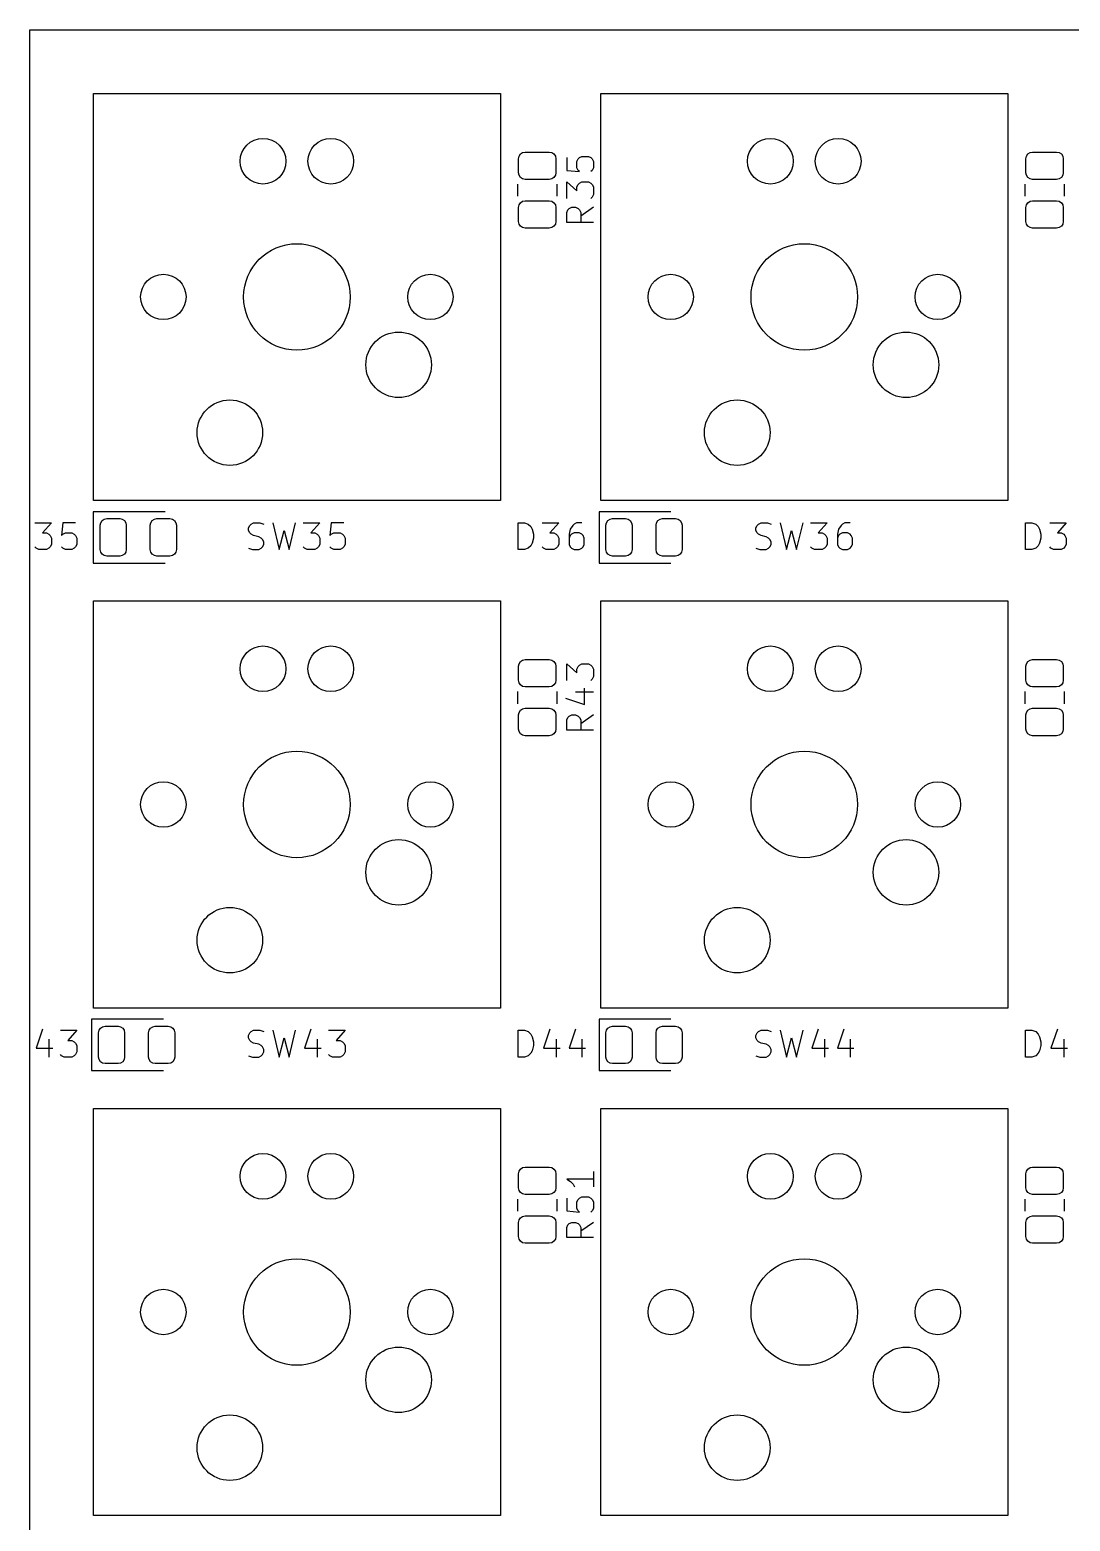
# Model space of a CAD drawing. Header units: millimetres. Extents: x 0 to 485, y -84 to 360.
# Drawn here: x 337 to 376, y 68.2 to 124 of the extents above; entities that cross this region are included whole.
import ezdxf

# ---------------------------------------------------------------- set-up
doc = ezdxf.new("R2010")
doc.units = ezdxf.units.MM
doc.layers.get('0').update_dxf_attribs({"lineweight": 25})
doc.layers.add('Import', color=16, linetype='Continuous', lineweight=25, true_color=0x800000)

msp = doc.modelspace()

# ---------------------------------------------------------------- linework, layer by layer
for p, q in [((337, 28), (337, 124)), ((337, 124), (414, 124))]:
    msp.add_line(p, q)
at = {"layer": 'Import', "flags": 128}
for points in [[(339.38, 121.62), (354.62, 121.62)], [(339.38, 106.38), (339.38, 121.62)], [(354.62, 121.62), (354.62, 106.38)], [(358.38, 121.62), (373.62, 121.62)], [(358.38, 106.38), (358.38, 121.62)], [(373.62, 121.62), (373.62, 106.38)], [(356.45, 119.425), (356.5457, 119.406), (356.6268, 119.3518), (356.681, 119.2707), (356.7, 119.175), (356.7, 118.65), (356.681, 118.5543), (356.6268, 118.4732), (356.5457, 118.419), (356.45, 118.4), (355.55, 118.4), (355.4543, 118.419), (355.3732, 118.4732), (355.319, 118.5543), (355.3, 118.65), (355.3, 119.175), (355.319, 119.2707), (355.3732, 119.3518), (355.4543, 119.406), (355.55, 119.425), (356.45, 119.425)], [(357.1048, 119.2143), (357.1048, 118.7381)], [(357.4858, 119.0714), (357.5334, 119.1667)], [(357.4858, 118.8333), (357.4858, 119.0714)], [(357.5334, 119.1667), (357.581, 119.2143)], [(357.581, 119.2143), (357.6762, 119.2619)], [(357.6762, 119.2619), (357.9143, 119.2619)], [(357.9143, 119.2619), (358.0096, 119.2143)], [(358.0096, 119.2143), (358.0572, 119.1667)], [(358.0572, 119.1667), (358.1048, 119.0714)], [(358.1048, 119.0714), (358.1048, 118.8333)], [(375.45, 119.425), (375.5457, 119.406), (375.6268, 119.3518), (375.681, 119.2707), (375.7, 119.175), (375.7, 118.65), (375.681, 118.5543), (375.6268, 118.4732), (375.5457, 118.419), (375.45, 118.4), (374.55, 118.4), (374.4543, 118.419), (374.3732, 118.4732), (374.319, 118.5543), (374.3, 118.65), (374.3, 119.175), (374.319, 119.2707), (374.3732, 119.3518), (374.4543, 119.406), (374.55, 119.425), (375.45, 119.425)], [(357.1048, 118.7381), (357.581, 118.6905)], [(357.5334, 118.7381), (357.4858, 118.8333)], [(357.581, 118.6905), (357.5334, 118.7381)], [(358.0572, 118.7381), (358.0096, 118.6905)], [(358.1048, 118.8333), (358.0572, 118.7381)], [(355.265, 118.2271), (355.265, 117.7729)], [(356.735, 118.2271), (356.735, 117.7729)], [(357.1048, 117.6905), (357.1048, 118.3095)], [(357.1048, 118.3095), (357.4858, 117.9762)], [(357.4858, 118.1191), (357.5334, 118.2143)], [(357.4858, 117.9762), (357.4858, 118.1191)], [(357.5334, 118.2143), (357.581, 118.2619)], [(357.581, 118.2619), (357.6762, 118.3095)], [(357.6762, 118.3095), (357.9143, 118.3095)], [(357.9143, 118.3095), (358.0096, 118.2619)], [(358.0096, 118.2619), (358.0572, 118.2143)], [(358.0572, 118.2143), (358.1048, 118.1191)], [(358.1048, 117.8333), (358.0572, 117.7381)], [(358.1048, 118.1191), (358.1048, 117.8333)], [(374.265, 118.2271), (374.265, 117.7729)], [(375.735, 118.2271), (375.735, 117.7729)], [(356.45, 117.6), (356.5457, 117.581), (356.6268, 117.5268), (356.681, 117.4457), (356.7, 117.35), (356.7, 116.825), (356.681, 116.7293), (356.6268, 116.6482), (356.5457, 116.594), (356.45, 116.575), (355.55, 116.575), (355.4543, 116.594), (355.3732, 116.6482), (355.319, 116.7293), (355.3, 116.825), (355.3, 117.35), (355.319, 117.4457), (355.3732, 117.5268), (355.4543, 117.581), (355.55, 117.6), (356.45, 117.6)], [(357.1048, 117.1667), (357.1524, 117.2619)], [(357.1524, 117.2619), (357.2001, 117.3095)], [(357.2001, 117.3095), (357.2953, 117.3572)], [(357.2953, 117.3572), (357.4382, 117.3572)], [(357.4382, 117.3572), (357.5334, 117.3095)], [(357.5334, 117.3095), (357.581, 117.2619)], [(357.581, 117.2619), (357.6286, 117.1667)], [(358.1048, 117.3572), (357.6286, 117.0238)], [(358.0572, 117.7381), (358.0096, 117.6905)], [(375.45, 117.6), (375.5457, 117.581), (375.6268, 117.5268), (375.681, 117.4457), (375.7, 117.35), (375.7, 116.825), (375.681, 116.7293), (375.6268, 116.6482), (375.5457, 116.594), (375.45, 116.575), (374.55, 116.575), (374.4543, 116.594), (374.3732, 116.6482), (374.319, 116.7293), (374.3, 116.825), (374.3, 117.35), (374.319, 117.4457), (374.3732, 117.5268), (374.4543, 117.581), (374.55, 117.6), (375.45, 117.6)], [(357.1048, 116.7857), (357.1048, 117.1667)], [(358.1048, 116.7857), (357.1048, 116.7857)], [(357.6286, 117.1667), (357.6286, 116.7857)], [(354.62, 106.38), (339.38, 106.38)], [(373.62, 106.38), (358.38, 106.38)], [(337.1905, 105.5452), (337.8095, 105.5452)], [(337.8095, 105.5452), (337.4762, 105.1642)], [(338.2381, 105.5452), (338.1905, 105.069)], [(338.7143, 105.5452), (338.2381, 105.5452)], [(339.3775, 105.96), (339.3775, 104.04)], [(342.0625, 105.96), (339.3775, 105.96)], [(339.6375, 105.4563), (339.6561, 105.5495), (339.7089, 105.6286), (339.788, 105.6815), (339.8812, 105.7), (340.3687, 105.7), (340.462, 105.6815), (340.5411, 105.6286), (340.5939, 105.5495), (340.6125, 105.4563), (340.6125, 104.5438), (340.5939, 104.4505), (340.5411, 104.3714), (340.462, 104.3186), (340.3687, 104.3), (339.8812, 104.3), (339.788, 104.3186), (339.7089, 104.3714), (339.6561, 104.4505), (339.6375, 104.5438), (339.6375, 105.4563)], [(341.5125, 105.4563), (341.5311, 105.5495), (341.5839, 105.6286), (341.663, 105.6815), (341.7562, 105.7), (342.2437, 105.7), (342.337, 105.6815), (342.4161, 105.6286), (342.4689, 105.5495), (342.4875, 105.4563), (342.4875, 104.5438), (342.4689, 104.4505), (342.4161, 104.3714), (342.337, 104.3186), (342.2437, 104.3), (341.7562, 104.3), (341.663, 104.3186), (341.5839, 104.3714), (341.5311, 104.4505), (341.5125, 104.5438), (341.5125, 105.4563)], [(345.2857, 105.4976), (345.381, 105.5452)], [(345.381, 105.5452), (345.619, 105.5452)], [(345.619, 105.5452), (345.7619, 105.4976)], [(346.0952, 105.5452), (346.3333, 104.5452)], [(346.7143, 104.5452), (346.9524, 105.5452)], [(347.2381, 105.5452), (347.8571, 105.5452)], [(347.8571, 105.5452), (347.5238, 105.1642)], [(348.2857, 105.5452), (348.2381, 105.069)], [(348.7619, 105.5452), (348.2857, 105.5452)], [(355.2857, 104.5452), (355.2857, 105.5452)], [(355.2857, 105.5452), (355.5238, 105.5452)], [(355.5238, 105.5452), (355.6667, 105.4976)], [(356.1905, 105.5452), (356.8095, 105.5452)], [(356.8095, 105.5452), (356.4762, 105.1642)], [(357.4762, 105.5452), (357.381, 105.4976)], [(357.6667, 105.5452), (357.4762, 105.5452)], [(358.315, 105.96), (358.315, 104.04)], [(361, 105.96), (358.315, 105.96)], [(358.575, 105.4563), (358.5936, 105.5495), (358.6464, 105.6286), (358.7255, 105.6815), (358.8188, 105.7), (359.3062, 105.7), (359.3995, 105.6815), (359.4786, 105.6286), (359.5314, 105.5495), (359.55, 105.4563), (359.55, 104.5438), (359.5314, 104.4505), (359.4786, 104.3714), (359.3995, 104.3186), (359.3062, 104.3), (358.8188, 104.3), (358.7255, 104.3186), (358.6464, 104.3714), (358.5936, 104.4505), (358.575, 104.5438), (358.575, 105.4563)], [(360.45, 105.4563), (360.4686, 105.5495), (360.5214, 105.6286), (360.6005, 105.6815), (360.6938, 105.7), (361.1812, 105.7), (361.2745, 105.6815), (361.3536, 105.6286), (361.4064, 105.5495), (361.425, 105.4563), (361.425, 104.5438), (361.4064, 104.4505), (361.3536, 104.3714), (361.2745, 104.3186), (361.1812, 104.3), (360.6938, 104.3), (360.6005, 104.3186), (360.5214, 104.3714), (360.4686, 104.4505), (360.45, 104.5438), (360.45, 105.4563)], [(364.2857, 105.4976), (364.381, 105.5452)], [(364.381, 105.5452), (364.619, 105.5452)], [(364.619, 105.5452), (364.7619, 105.4976)], [(365.0952, 105.5452), (365.3333, 104.5452)], [(365.7143, 104.5452), (365.9524, 105.5452)], [(366.2381, 105.5452), (366.8571, 105.5452)], [(366.8571, 105.5452), (366.5238, 105.1642)], [(367.5238, 105.5452), (367.4286, 105.4976)], [(367.7143, 105.5452), (367.5238, 105.5452)], [(374.2857, 104.5452), (374.2857, 105.5452)], [(374.2857, 105.5452), (374.5238, 105.5452)], [(374.5238, 105.5452), (374.6667, 105.4976)], [(375.1905, 105.5452), (375.8095, 105.5452)], [(375.8095, 105.5452), (375.4762, 105.1642)], [(337.4762, 105.1642), (337.619, 105.1642)], [(337.619, 105.1642), (337.7143, 105.1166)], [(337.7143, 105.1166), (337.7619, 105.069)], [(337.7619, 105.069), (337.8095, 104.9738)], [(337.8095, 104.9738), (337.8095, 104.7357)], [(338.1905, 105.069), (338.2381, 105.1166)], [(338.2381, 105.1166), (338.3333, 105.1642)], [(338.3333, 105.1642), (338.5714, 105.1642)], [(338.5714, 105.1642), (338.6667, 105.1166)], [(338.6667, 105.1166), (338.7143, 105.069)], [(338.7143, 105.069), (338.7619, 104.9738)], [(338.7619, 104.9738), (338.7619, 104.7357)], [(345.1905, 105.3547), (345.2381, 105.45)], [(345.1905, 105.2595), (345.1905, 105.3547)], [(345.2381, 105.1642), (345.1905, 105.2595)], [(345.2381, 105.45), (345.2857, 105.4976)], [(345.2857, 105.1166), (345.2381, 105.1642)], [(345.381, 105.069), (345.2857, 105.1166)], [(345.5714, 105.0214), (345.381, 105.069)], [(345.6667, 104.9738), (345.5714, 105.0214)], [(345.7143, 104.9261), (345.6667, 104.9738)], [(346.3333, 104.5452), (346.5238, 105.2595)], [(346.5238, 105.2595), (346.7143, 104.5452)], [(347.5238, 105.1642), (347.6667, 105.1642)], [(347.6667, 105.1642), (347.7619, 105.1166)], [(347.7619, 105.1166), (347.8095, 105.069)], [(347.8095, 105.069), (347.8571, 104.9738)], [(347.8571, 104.9738), (347.8571, 104.7357)], [(348.2381, 105.069), (348.2857, 105.1166)], [(348.2857, 105.1166), (348.381, 105.1642)], [(348.381, 105.1642), (348.619, 105.1642)], [(348.619, 105.1642), (348.7143, 105.1166)], [(348.7143, 105.1166), (348.7619, 105.069)], [(348.7619, 105.069), (348.8095, 104.9738)], [(348.8095, 104.9738), (348.8095, 104.7357)], [(355.6667, 105.4976), (355.7619, 105.4023)], [(355.7619, 105.4023), (355.8095, 105.3071)], [(355.8095, 105.3071), (355.8571, 105.1166)], [(355.8571, 104.9738), (355.8095, 104.7833)], [(355.8571, 105.1166), (355.8571, 104.9738)], [(356.4762, 105.1642), (356.619, 105.1642)], [(356.619, 105.1642), (356.7143, 105.1166)], [(356.7143, 105.1166), (356.7619, 105.069)], [(356.7619, 105.069), (356.8095, 104.9738)], [(356.8095, 104.9738), (356.8095, 104.7357)], [(357.2381, 105.3071), (357.1905, 105.1166)], [(357.1905, 105.1166), (357.1905, 104.7357)], [(357.2381, 105.069), (357.1905, 104.9738)], [(357.3333, 105.45), (357.2381, 105.3071)], [(357.2857, 105.1166), (357.2381, 105.069)], [(357.381, 105.1642), (357.2857, 105.1166)], [(357.381, 105.4976), (357.3333, 105.45)], [(357.5714, 105.1642), (357.381, 105.1642)], [(357.6667, 105.1166), (357.5714, 105.1642)], [(357.7143, 105.069), (357.6667, 105.1166)], [(357.7619, 104.9738), (357.7143, 105.069)], [(357.7619, 104.7357), (357.7619, 104.9738)], [(364.1905, 105.3547), (364.2381, 105.45)], [(364.1905, 105.2595), (364.1905, 105.3547)], [(364.2381, 105.1642), (364.1905, 105.2595)], [(364.2381, 105.45), (364.2857, 105.4976)], [(364.2857, 105.1166), (364.2381, 105.1642)], [(364.381, 105.069), (364.2857, 105.1166)], [(364.5714, 105.0214), (364.381, 105.069)], [(364.6667, 104.9738), (364.5714, 105.0214)], [(364.7143, 104.9261), (364.6667, 104.9738)], [(365.3333, 104.5452), (365.5238, 105.2595)], [(365.5238, 105.2595), (365.7143, 104.5452)], [(366.5238, 105.1642), (366.6667, 105.1642)], [(366.6667, 105.1642), (366.7619, 105.1166)], [(366.7619, 105.1166), (366.8095, 105.069)], [(366.8095, 105.069), (366.8571, 104.9738)], [(366.8571, 104.9738), (366.8571, 104.7357)], [(367.2857, 105.3071), (367.2381, 105.1166)], [(367.2381, 105.1166), (367.2381, 104.7357)], [(367.2857, 105.069), (367.2381, 104.9738)], [(367.381, 105.45), (367.2857, 105.3071)], [(367.3333, 105.1166), (367.2857, 105.069)], [(367.4286, 105.1642), (367.3333, 105.1166)], [(367.4286, 105.4976), (367.381, 105.45)], [(367.619, 105.1642), (367.4286, 105.1642)], [(367.7143, 105.1166), (367.619, 105.1642)], [(367.7619, 105.069), (367.7143, 105.1166)], [(367.8095, 104.9738), (367.7619, 105.069)], [(367.8095, 104.7357), (367.8095, 104.9738)], [(374.6667, 105.4976), (374.7619, 105.4023)], [(374.7619, 105.4023), (374.8095, 105.3071)], [(374.8095, 105.3071), (374.8571, 105.1166)], [(374.8571, 104.9738), (374.8095, 104.7833)], [(374.8571, 105.1166), (374.8571, 104.9738)], [(375.4762, 105.1642), (375.619, 105.1642)], [(375.619, 105.1642), (375.7143, 105.1166)], [(375.7143, 105.1166), (375.7619, 105.069)], [(375.7619, 105.069), (375.8095, 104.9738)], [(375.8095, 104.9738), (375.8095, 104.7357)], [(337.2381, 104.5928), (337.1905, 104.6404)], [(337.3333, 104.5452), (337.2381, 104.5928)], [(337.619, 104.5452), (337.3333, 104.5452)], [(337.7143, 104.5928), (337.619, 104.5452)], [(337.7619, 104.6404), (337.7143, 104.5928)], [(337.8095, 104.7357), (337.7619, 104.6404)], [(338.2381, 104.5928), (338.1905, 104.6404)], [(338.3333, 104.5452), (338.2381, 104.5928)], [(338.5714, 104.5452), (338.3333, 104.5452)], [(338.6667, 104.5928), (338.5714, 104.5452)], [(338.7143, 104.6404), (338.6667, 104.5928)], [(338.7619, 104.7357), (338.7143, 104.6404)], [(345.1905, 104.5928), (345.3333, 104.5452)], [(345.3333, 104.5452), (345.5714, 104.5452)], [(345.5714, 104.5452), (345.6667, 104.5928)], [(345.6667, 104.5928), (345.7143, 104.6404)], [(345.7619, 104.8309), (345.7143, 104.9261)], [(345.7143, 104.6404), (345.7619, 104.7357)], [(345.7619, 104.7357), (345.7619, 104.8309)], [(347.2857, 104.5928), (347.2381, 104.6404)], [(347.381, 104.5452), (347.2857, 104.5928)], [(347.6667, 104.5452), (347.381, 104.5452)], [(347.7619, 104.5928), (347.6667, 104.5452)], [(347.8095, 104.6404), (347.7619, 104.5928)], [(347.8571, 104.7357), (347.8095, 104.6404)], [(348.2857, 104.5928), (348.2381, 104.6404)], [(348.381, 104.5452), (348.2857, 104.5928)], [(348.619, 104.5452), (348.381, 104.5452)], [(348.7143, 104.5928), (348.619, 104.5452)], [(348.7619, 104.6404), (348.7143, 104.5928)], [(348.8095, 104.7357), (348.7619, 104.6404)], [(355.5238, 104.5452), (355.2857, 104.5452)], [(355.6667, 104.5928), (355.5238, 104.5452)], [(355.7619, 104.688), (355.6667, 104.5928)], [(355.8095, 104.7833), (355.7619, 104.688)], [(356.2381, 104.5928), (356.1905, 104.6404)], [(356.3333, 104.5452), (356.2381, 104.5928)], [(356.619, 104.5452), (356.3333, 104.5452)], [(356.7143, 104.5928), (356.619, 104.5452)], [(356.7619, 104.6404), (356.7143, 104.5928)], [(356.8095, 104.7357), (356.7619, 104.6404)], [(357.1905, 104.7357), (357.2381, 104.6404)], [(357.2381, 104.6404), (357.2857, 104.5928)], [(357.2857, 104.5928), (357.381, 104.5452)], [(357.381, 104.5452), (357.5714, 104.5452)], [(357.5714, 104.5452), (357.6667, 104.5928)], [(357.6667, 104.5928), (357.7143, 104.6404)], [(357.7143, 104.6404), (357.7619, 104.7357)], [(364.1905, 104.5928), (364.3333, 104.5452)], [(364.3333, 104.5452), (364.5714, 104.5452)], [(364.5714, 104.5452), (364.6667, 104.5928)], [(364.6667, 104.5928), (364.7143, 104.6404)], [(364.7619, 104.8309), (364.7143, 104.9261)], [(364.7143, 104.6404), (364.7619, 104.7357)], [(364.7619, 104.7357), (364.7619, 104.8309)], [(366.2857, 104.5928), (366.2381, 104.6404)], [(366.381, 104.5452), (366.2857, 104.5928)], [(366.6667, 104.5452), (366.381, 104.5452)], [(366.7619, 104.5928), (366.6667, 104.5452)], [(366.8095, 104.6404), (366.7619, 104.5928)], [(366.8571, 104.7357), (366.8095, 104.6404)], [(367.2381, 104.7357), (367.2857, 104.6404)], [(367.2857, 104.6404), (367.3333, 104.5928)], [(367.3333, 104.5928), (367.4286, 104.5452)], [(367.4286, 104.5452), (367.619, 104.5452)], [(367.619, 104.5452), (367.7143, 104.5928)], [(367.7143, 104.5928), (367.7619, 104.6404)], [(367.7619, 104.6404), (367.8095, 104.7357)], [(374.5238, 104.5452), (374.2857, 104.5452)], [(374.6667, 104.5928), (374.5238, 104.5452)], [(374.7619, 104.688), (374.6667, 104.5928)], [(374.8095, 104.7833), (374.7619, 104.688)], [(375.2381, 104.5928), (375.1905, 104.6404)], [(375.3333, 104.5452), (375.2381, 104.5928)], [(375.619, 104.5452), (375.3333, 104.5452)], [(375.7143, 104.5928), (375.619, 104.5452)], [(375.7619, 104.6404), (375.7143, 104.5928)], [(375.8095, 104.7357), (375.7619, 104.6404)], [(339.3775, 104.04), (342.0625, 104.04)], [(358.315, 104.04), (361, 104.04)], [(339.38, 102.62), (354.62, 102.62)], [(339.38, 87.38), (339.38, 102.62)], [(354.62, 102.62), (354.62, 87.38)], [(358.38, 102.62), (373.62, 102.62)], [(358.38, 87.38), (358.38, 102.62)], [(373.62, 102.62), (373.62, 87.38)], [(356.45, 100.425), (356.5457, 100.406), (356.6268, 100.3518), (356.681, 100.2707), (356.7, 100.175), (356.7, 99.65), (356.681, 99.5543), (356.6268, 99.4732), (356.5457, 99.419), (356.45, 99.4), (355.55, 99.4), (355.4543, 99.419), (355.3732, 99.4732), (355.319, 99.5543), (355.3, 99.65), (355.3, 100.175), (355.319, 100.2707), (355.3732, 100.3518), (355.4543, 100.406), (355.55, 100.425), (356.45, 100.425)], [(357.1048, 99.6429), (357.1048, 100.2619)], [(357.1048, 100.2619), (357.4858, 99.9286)], [(357.4858, 100.0714), (357.5334, 100.1667)], [(357.4858, 99.9286), (357.4858, 100.0714)], [(357.5334, 100.1667), (357.581, 100.2143)], [(357.581, 100.2143), (357.6762, 100.2619)], [(357.6762, 100.2619), (357.9143, 100.2619)], [(357.9143, 100.2619), (358.0096, 100.2143)], [(358.0096, 100.2143), (358.0572, 100.1667)], [(358.0572, 100.1667), (358.1048, 100.0714)], [(358.1048, 100.0714), (358.1048, 99.7857)], [(375.45, 100.425), (375.5457, 100.406), (375.6268, 100.3518), (375.681, 100.2707), (375.7, 100.175), (375.7, 99.65), (375.681, 99.5543), (375.6268, 99.4732), (375.5457, 99.419), (375.45, 99.4), (374.55, 99.4), (374.4543, 99.419), (374.3732, 99.4732), (374.319, 99.5543), (374.3, 99.65), (374.3, 100.175), (374.319, 100.2707), (374.3732, 100.3518), (374.4543, 100.406), (374.55, 100.425), (375.45, 100.425)], [(358.0572, 99.6905), (358.0096, 99.6429)], [(358.1048, 99.7857), (358.0572, 99.6905)], [(355.265, 99.2271), (355.265, 98.7729)], [(356.735, 99.2271), (356.735, 98.7729)], [(357.0572, 98.9762), (357.7715, 98.7381)], [(357.4382, 99.2143), (358.1048, 99.2143)], [(357.7715, 98.7381), (357.7715, 99.3572)], [(374.265, 99.2271), (374.265, 98.7729)], [(375.735, 99.2271), (375.735, 98.7729)], [(356.45, 98.6), (356.5457, 98.581), (356.6268, 98.5268), (356.681, 98.4457), (356.7, 98.35), (356.7, 97.825), (356.681, 97.7293), (356.6268, 97.6482), (356.5457, 97.594), (356.45, 97.575), (355.55, 97.575), (355.4543, 97.594), (355.3732, 97.6482), (355.319, 97.7293), (355.3, 97.825), (355.3, 98.35), (355.319, 98.4457), (355.3732, 98.5268), (355.4543, 98.581), (355.55, 98.6), (356.45, 98.6)], [(357.1048, 98.1667), (357.1524, 98.2619)], [(357.1524, 98.2619), (357.2001, 98.3095)], [(357.2001, 98.3095), (357.2953, 98.3572)], [(357.2953, 98.3572), (357.4382, 98.3572)], [(357.4382, 98.3572), (357.5334, 98.3095)], [(357.5334, 98.3095), (357.581, 98.2619)], [(357.581, 98.2619), (357.6286, 98.1667)], [(358.1048, 98.3572), (357.6286, 98.0238)], [(375.45, 98.6), (375.5457, 98.581), (375.6268, 98.5268), (375.681, 98.4457), (375.7, 98.35), (375.7, 97.825), (375.681, 97.7293), (375.6268, 97.6482), (375.5457, 97.594), (375.45, 97.575), (374.55, 97.575), (374.4543, 97.594), (374.3732, 97.6482), (374.319, 97.7293), (374.3, 97.825), (374.3, 98.35), (374.319, 98.4457), (374.3732, 98.5268), (374.4543, 98.581), (374.55, 98.6), (375.45, 98.6)], [(357.1048, 97.7857), (357.1048, 98.1667)], [(358.1048, 97.7857), (357.1048, 97.7857)], [(357.6286, 98.1667), (357.6286, 97.7857)], [(354.62, 87.38), (339.38, 87.38)], [(373.62, 87.38), (358.38, 87.38)], [(337.4762, 86.5928), (337.2381, 85.8785)], [(338.1429, 86.5452), (338.7619, 86.5452)], [(338.7619, 86.5452), (338.4286, 86.1642)], [(339.315, 86.96), (339.315, 85.04)], [(342, 86.96), (339.315, 86.96)], [(339.575, 86.4563), (339.5936, 86.5495), (339.6464, 86.6286), (339.7255, 86.6815), (339.8188, 86.7), (340.3062, 86.7), (340.3995, 86.6815), (340.4786, 86.6286), (340.5314, 86.5495), (340.55, 86.4563), (340.55, 85.5438), (340.5314, 85.4505), (340.4786, 85.3714), (340.3995, 85.3186), (340.3062, 85.3), (339.8188, 85.3), (339.7255, 85.3186), (339.6464, 85.3714), (339.5936, 85.4505), (339.575, 85.5438), (339.575, 86.4563)], [(341.45, 86.4563), (341.4686, 86.5495), (341.5214, 86.6286), (341.6005, 86.6815), (341.6938, 86.7), (342.1812, 86.7), (342.2745, 86.6815), (342.3536, 86.6286), (342.4064, 86.5495), (342.425, 86.4563), (342.425, 85.5438), (342.4064, 85.4505), (342.3536, 85.3714), (342.2745, 85.3186), (342.1812, 85.3), (341.6938, 85.3), (341.6005, 85.3186), (341.5214, 85.3714), (341.4686, 85.4505), (341.45, 85.5438), (341.45, 86.4563)], [(345.2857, 86.4976), (345.381, 86.5452)], [(345.381, 86.5452), (345.619, 86.5452)], [(345.619, 86.5452), (345.7619, 86.4976)], [(346.0952, 86.5452), (346.3333, 85.5452)], [(346.7143, 85.5452), (346.9524, 86.5452)], [(347.5238, 86.5928), (347.2857, 85.8785)], [(348.1905, 86.5452), (348.8095, 86.5452)], [(348.8095, 86.5452), (348.4762, 86.1642)], [(355.2857, 85.5452), (355.2857, 86.5452)], [(355.2857, 86.5452), (355.5238, 86.5452)], [(355.5238, 86.5452), (355.6667, 86.4976)], [(356.4762, 86.5928), (356.2381, 85.8785)], [(357.4286, 86.5928), (357.1905, 85.8785)], [(358.315, 86.96), (358.315, 85.04)], [(361, 86.96), (358.315, 86.96)], [(358.575, 86.4563), (358.5936, 86.5495), (358.6464, 86.6286), (358.7255, 86.6815), (358.8188, 86.7), (359.3062, 86.7), (359.3995, 86.6815), (359.4786, 86.6286), (359.5314, 86.5495), (359.55, 86.4563), (359.55, 85.5438), (359.5314, 85.4505), (359.4786, 85.3714), (359.3995, 85.3186), (359.3062, 85.3), (358.8188, 85.3), (358.7255, 85.3186), (358.6464, 85.3714), (358.5936, 85.4505), (358.575, 85.5438), (358.575, 86.4563)], [(360.45, 86.4563), (360.4686, 86.5495), (360.5214, 86.6286), (360.6005, 86.6815), (360.6938, 86.7), (361.1812, 86.7), (361.2745, 86.6815), (361.3536, 86.6286), (361.4064, 86.5495), (361.425, 86.4563), (361.425, 85.5438), (361.4064, 85.4505), (361.3536, 85.3714), (361.2745, 85.3186), (361.1812, 85.3), (360.6938, 85.3), (360.6005, 85.3186), (360.5214, 85.3714), (360.4686, 85.4505), (360.45, 85.5438), (360.45, 86.4563)], [(364.2857, 86.4976), (364.381, 86.5452)], [(364.381, 86.5452), (364.619, 86.5452)], [(364.619, 86.5452), (364.7619, 86.4976)], [(365.0952, 86.5452), (365.3333, 85.5452)], [(365.7143, 85.5452), (365.9524, 86.5452)], [(366.5238, 86.5928), (366.2857, 85.8785)], [(367.4762, 86.5928), (367.2381, 85.8785)], [(374.2857, 85.5452), (374.2857, 86.5452)], [(374.2857, 86.5452), (374.5238, 86.5452)], [(374.5238, 86.5452), (374.6667, 86.4976)], [(375.4762, 86.5928), (375.2381, 85.8785)], [(337.7143, 86.2119), (337.7143, 85.5452)], [(338.4286, 86.1642), (338.5714, 86.1642)], [(338.5714, 86.1642), (338.6667, 86.1166)], [(338.6667, 86.1166), (338.7143, 86.069)], [(338.7143, 86.069), (338.7619, 85.9738)], [(345.1905, 86.3547), (345.2381, 86.45)], [(345.1905, 86.2595), (345.1905, 86.3547)], [(345.2381, 86.1642), (345.1905, 86.2595)], [(345.2381, 86.45), (345.2857, 86.4976)], [(345.2857, 86.1166), (345.2381, 86.1642)], [(345.381, 86.069), (345.2857, 86.1166)], [(345.5714, 86.0214), (345.381, 86.069)], [(345.6667, 85.9738), (345.5714, 86.0214)], [(346.3333, 85.5452), (346.5238, 86.2595)], [(346.5238, 86.2595), (346.7143, 85.5452)], [(347.7619, 86.2119), (347.7619, 85.5452)], [(348.4762, 86.1642), (348.619, 86.1642)], [(348.619, 86.1642), (348.7143, 86.1166)], [(348.7143, 86.1166), (348.7619, 86.069)], [(348.7619, 86.069), (348.8095, 85.9738)], [(355.6667, 86.4976), (355.7619, 86.4023)], [(355.7619, 86.4023), (355.8095, 86.3071)], [(355.8095, 86.3071), (355.8571, 86.1166)], [(355.8571, 86.1166), (355.8571, 85.9738)], [(356.7143, 86.2119), (356.7143, 85.5452)], [(357.6667, 86.2119), (357.6667, 85.5452)], [(364.1905, 86.3547), (364.2381, 86.45)], [(364.1905, 86.2595), (364.1905, 86.3547)], [(364.2381, 86.1642), (364.1905, 86.2595)], [(364.2381, 86.45), (364.2857, 86.4976)], [(364.2857, 86.1166), (364.2381, 86.1642)], [(364.381, 86.069), (364.2857, 86.1166)], [(364.5714, 86.0214), (364.381, 86.069)], [(364.6667, 85.9738), (364.5714, 86.0214)], [(365.3333, 85.5452), (365.5238, 86.2595)], [(365.5238, 86.2595), (365.7143, 85.5452)], [(366.7619, 86.2119), (366.7619, 85.5452)], [(367.7143, 86.2119), (367.7143, 85.5452)], [(374.6667, 86.4976), (374.7619, 86.4023)], [(374.7619, 86.4023), (374.8095, 86.3071)], [(374.8095, 86.3071), (374.8571, 86.1166)], [(374.8571, 86.1166), (374.8571, 85.9738)], [(375.7143, 86.2119), (375.7143, 85.5452)], [(337.2381, 85.8785), (337.8571, 85.8785)], [(338.1905, 85.5928), (338.1429, 85.6404)], [(338.2857, 85.5452), (338.1905, 85.5928)], [(338.5714, 85.5452), (338.2857, 85.5452)], [(338.6667, 85.5928), (338.5714, 85.5452)], [(338.7143, 85.6404), (338.6667, 85.5928)], [(338.7619, 85.7357), (338.7143, 85.6404)], [(338.7619, 85.9738), (338.7619, 85.7357)], [(345.1905, 85.5928), (345.3333, 85.5452)], [(345.3333, 85.5452), (345.5714, 85.5452)], [(345.5714, 85.5452), (345.6667, 85.5928)], [(345.7143, 85.9261), (345.6667, 85.9738)], [(345.6667, 85.5928), (345.7143, 85.6404)], [(345.7619, 85.8309), (345.7143, 85.9261)], [(345.7143, 85.6404), (345.7619, 85.7357)], [(345.7619, 85.7357), (345.7619, 85.8309)], [(347.2857, 85.8785), (347.9048, 85.8785)], [(348.2381, 85.5928), (348.1905, 85.6404)], [(348.3333, 85.5452), (348.2381, 85.5928)], [(348.619, 85.5452), (348.3333, 85.5452)], [(348.7143, 85.5928), (348.619, 85.5452)], [(348.7619, 85.6404), (348.7143, 85.5928)], [(348.8095, 85.7357), (348.7619, 85.6404)], [(348.8095, 85.9738), (348.8095, 85.7357)], [(355.5238, 85.5452), (355.2857, 85.5452)], [(355.6667, 85.5928), (355.5238, 85.5452)], [(355.7619, 85.688), (355.6667, 85.5928)], [(355.8095, 85.7833), (355.7619, 85.688)], [(355.8571, 85.9738), (355.8095, 85.7833)], [(356.2381, 85.8785), (356.8571, 85.8785)], [(357.1905, 85.8785), (357.8095, 85.8785)], [(364.1905, 85.5928), (364.3333, 85.5452)], [(364.3333, 85.5452), (364.5714, 85.5452)], [(364.5714, 85.5452), (364.6667, 85.5928)], [(364.7143, 85.9261), (364.6667, 85.9738)], [(364.6667, 85.5928), (364.7143, 85.6404)], [(364.7619, 85.8309), (364.7143, 85.9261)], [(364.7143, 85.6404), (364.7619, 85.7357)], [(364.7619, 85.7357), (364.7619, 85.8309)], [(366.2857, 85.8785), (366.9048, 85.8785)], [(367.2381, 85.8785), (367.8571, 85.8785)], [(374.5238, 85.5452), (374.2857, 85.5452)], [(374.6667, 85.5928), (374.5238, 85.5452)], [(374.7619, 85.688), (374.6667, 85.5928)], [(374.8095, 85.7833), (374.7619, 85.688)], [(374.8571, 85.9738), (374.8095, 85.7833)], [(375.2381, 85.8785), (375.8571, 85.8785)], [(339.315, 85.04), (342, 85.04)], [(358.315, 85.04), (361, 85.04)], [(339.38, 83.62), (354.62, 83.62)], [(339.38, 68.38), (339.38, 83.62)], [(354.62, 83.62), (354.62, 68.38)], [(358.38, 83.62), (373.62, 83.62)], [(358.38, 68.38), (358.38, 83.62)], [(373.62, 83.62), (373.62, 68.38)], [(356.45, 81.425), (356.5457, 81.406), (356.6268, 81.3518), (356.681, 81.2707), (356.7, 81.175), (356.7, 80.65), (356.681, 80.5543), (356.6268, 80.4732), (356.5457, 80.419), (356.45, 80.4), (355.55, 80.4), (355.4543, 80.419), (355.3732, 80.4732), (355.319, 80.5543), (355.3, 80.65), (355.3, 81.175), (355.319, 81.2707), (355.3732, 81.3518), (355.4543, 81.406), (355.55, 81.425), (356.45, 81.425)], [(358.1048, 80.9762), (357.1048, 80.9762)], [(357.1048, 80.9762), (357.2477, 80.881)], [(358.1048, 81.2619), (358.1048, 80.6905)], [(375.45, 81.425), (375.5457, 81.406), (375.6268, 81.3518), (375.681, 81.2707), (375.7, 81.175), (375.7, 80.65), (375.681, 80.5543), (375.6268, 80.4732), (375.5457, 80.419), (375.45, 80.4), (374.55, 80.4), (374.4543, 80.419), (374.3732, 80.4732), (374.319, 80.5543), (374.3, 80.65), (374.3, 81.175), (374.319, 81.2707), (374.3732, 81.3518), (374.4543, 81.406), (374.55, 81.425), (375.45, 81.425)], [(357.2477, 80.881), (357.3429, 80.7857)], [(357.3429, 80.7857), (357.3905, 80.6905)], [(355.265, 80.2271), (355.265, 79.7729)], [(356.735, 80.2271), (356.735, 79.7729)], [(357.1048, 80.2619), (357.1048, 79.7857)], [(357.4858, 80.1191), (357.5334, 80.2143)], [(357.4858, 79.881), (357.4858, 80.1191)], [(357.5334, 79.7857), (357.4858, 79.881)], [(357.5334, 80.2143), (357.581, 80.2619)], [(357.581, 80.2619), (357.6762, 80.3095)], [(357.6762, 80.3095), (357.9143, 80.3095)], [(357.9143, 80.3095), (358.0096, 80.2619)], [(358.0096, 80.2619), (358.0572, 80.2143)], [(358.0572, 80.2143), (358.1048, 80.1191)], [(358.1048, 79.881), (358.0572, 79.7857)], [(358.1048, 80.1191), (358.1048, 79.881)], [(374.265, 80.2271), (374.265, 79.7729)], [(375.735, 80.2271), (375.735, 79.7729)], [(356.45, 79.6), (356.5457, 79.581), (356.6268, 79.5268), (356.681, 79.4457), (356.7, 79.35), (356.7, 78.825), (356.681, 78.7293), (356.6268, 78.6482), (356.5457, 78.594), (356.45, 78.575), (355.55, 78.575), (355.4543, 78.594), (355.3732, 78.6482), (355.319, 78.7293), (355.3, 78.825), (355.3, 79.35), (355.319, 79.4457), (355.3732, 79.5268), (355.4543, 79.581), (355.55, 79.6), (356.45, 79.6)], [(357.1048, 79.7857), (357.581, 79.7381)], [(357.1524, 79.2619), (357.2001, 79.3095)], [(357.2001, 79.3095), (357.2953, 79.3572)], [(357.2953, 79.3572), (357.4382, 79.3572)], [(357.4382, 79.3572), (357.5334, 79.3095)], [(357.581, 79.7381), (357.5334, 79.7857)], [(357.5334, 79.3095), (357.581, 79.2619)], [(358.1048, 79.3572), (357.6286, 79.0238)], [(358.0572, 79.7857), (358.0096, 79.7381)], [(375.45, 79.6), (375.5457, 79.581), (375.6268, 79.5268), (375.681, 79.4457), (375.7, 79.35), (375.7, 78.825), (375.681, 78.7293), (375.6268, 78.6482), (375.5457, 78.594), (375.45, 78.575), (374.55, 78.575), (374.4543, 78.594), (374.3732, 78.6482), (374.319, 78.7293), (374.3, 78.825), (374.3, 79.35), (374.319, 79.4457), (374.3732, 79.5268), (374.4543, 79.581), (374.55, 79.6), (375.45, 79.6)], [(357.1048, 79.1667), (357.1524, 79.2619)], [(357.1048, 78.7857), (357.1048, 79.1667)], [(358.1048, 78.7857), (357.1048, 78.7857)], [(357.581, 79.2619), (357.6286, 79.1667)], [(357.6286, 79.1667), (357.6286, 78.7857)], [(354.62, 68.38), (339.38, 68.38)], [(373.62, 68.38), (358.38, 68.38)]]:
    msp.add_lwpolyline(points, dxfattribs=at)
at = {"layer": 'Import'}
for centre, radius in [((345.73, 119.08), 0.856), ((348.27, 119.08), 0.856), ((364.73, 119.08), 0.856), ((367.27, 119.08), 0.856), ((347, 114), 1.9939), ((366, 114), 1.9939), ((342, 114), 0.85), ((352, 114), 0.85), ((361, 114), 0.85), ((371, 114), 0.85), ((350.81, 111.46), 1.227), ((369.81, 111.46), 1.227), ((344.49, 108.92), 1.227), ((363.49, 108.92), 1.227), ((345.73, 100.08), 0.856), ((348.27, 100.08), 0.856), ((364.73, 100.08), 0.856), ((367.27, 100.08), 0.856), ((347, 95), 1.9939), ((366, 95), 1.9939), ((342, 95), 0.85), ((352, 95), 0.85), ((361, 95), 0.85), ((371, 95), 0.85), ((350.81, 92.46), 1.227), ((369.81, 92.46), 1.227), ((344.49, 89.92), 1.227), ((363.49, 89.92), 1.227), ((345.73, 81.08), 0.856), ((348.27, 81.08), 0.856), ((364.73, 81.08), 0.856), ((367.27, 81.08), 0.856), ((347, 76), 1.9939), ((366, 76), 1.9939), ((342, 76), 0.85), ((352, 76), 0.85), ((361, 76), 0.85), ((371, 76), 0.85), ((350.81, 73.46), 1.227), ((369.81, 73.46), 1.227), ((344.49, 70.92), 1.227), ((363.49, 70.92), 1.227)]:
    msp.add_circle(centre, radius, dxfattribs=at)

doc.saveas('drawing.dxf')
